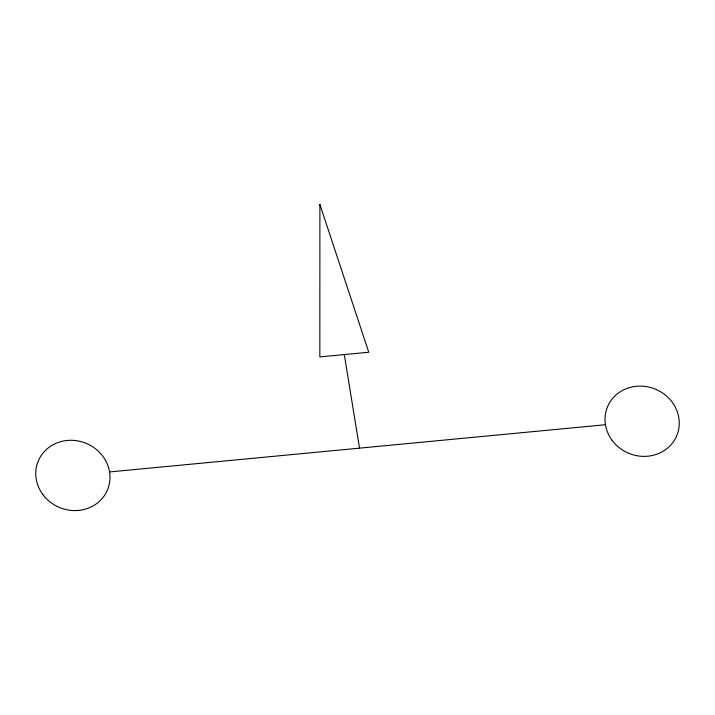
<?xml version="1.0" encoding="UTF-8"?>
<svg xmlns="http://www.w3.org/2000/svg" width="715" height="715" viewBox="0 0 715 715"><rect width="100%" height="100%" fill="white"/><g stroke="black" fill="none" stroke-linecap="round" stroke-linejoin="round"><path stroke-width="1.07" d="M109.547 471.945L605.453 424.728M344.308 354.577L359.52 448.144M319.891 204.427L319.846 356.901L368.761 352.245L319.891 204.427M612.138 440.369A37.511 34.731 22.4 0 0 676.068 437.205A37.511 34.731 22.4 0 0 638.2 386.136A37.511 34.731 22.4 0 0 612.138 440.369M42.873 494.566A37.511 34.731 22.4 0 0 106.803 491.411A37.511 34.731 22.4 0 0 68.935 440.342A37.511 34.731 22.4 0 0 42.873 494.566"/></g></svg>
